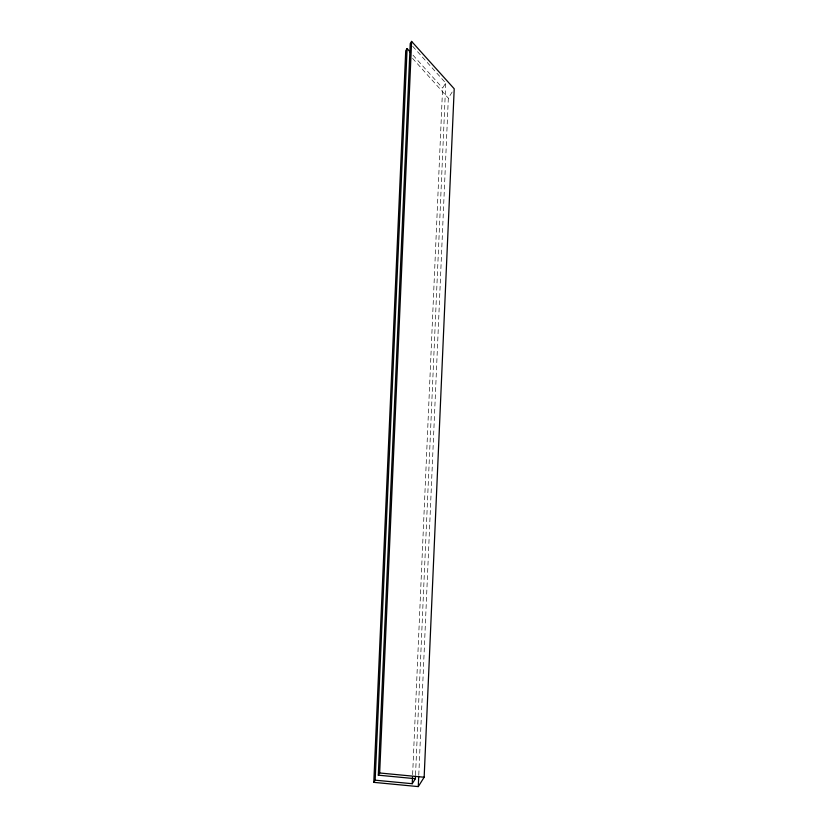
<?xml version="1.0" encoding="UTF-8"?>
<svg xmlns="http://www.w3.org/2000/svg" width="828" height="828" viewBox="0 0 828 828"><rect width="100%" height="100%" fill="white"/><g stroke="black" fill="none" stroke-linecap="round" stroke-linejoin="round"><path stroke-width="0.62" stroke-dasharray="4.14 3.1" d="M412.623 774.677L442.597 88.078L445.743 83.059L411.092 44.515M415.542 774.832L445.743 83.059M418.782 774.977L448.331 98.149L453.558 89.817M413.017 55.176L442.597 88.078M412.541 58.353L448.331 98.149"/><path stroke-width="1.24" d="M415.49 776.126L415.377 778.703L378.303 775.174L410.243 43.584L411.609 41.4L454.21 88.782L424.153 777.233L418.275 786.6L373.79 782.356L405.73 50.767L407.097 48.593L410.481 52.35M373.79 782.356L375.156 780.183L407.097 48.593M378.303 775.174L379.669 772.99L411.609 41.4M375.156 780.183L412.23 783.712L412.51 777.264M418.275 786.6L418.73 776.271M412.23 783.712L415.377 778.703M379.669 772.99L424.153 777.233"/></g></svg>
